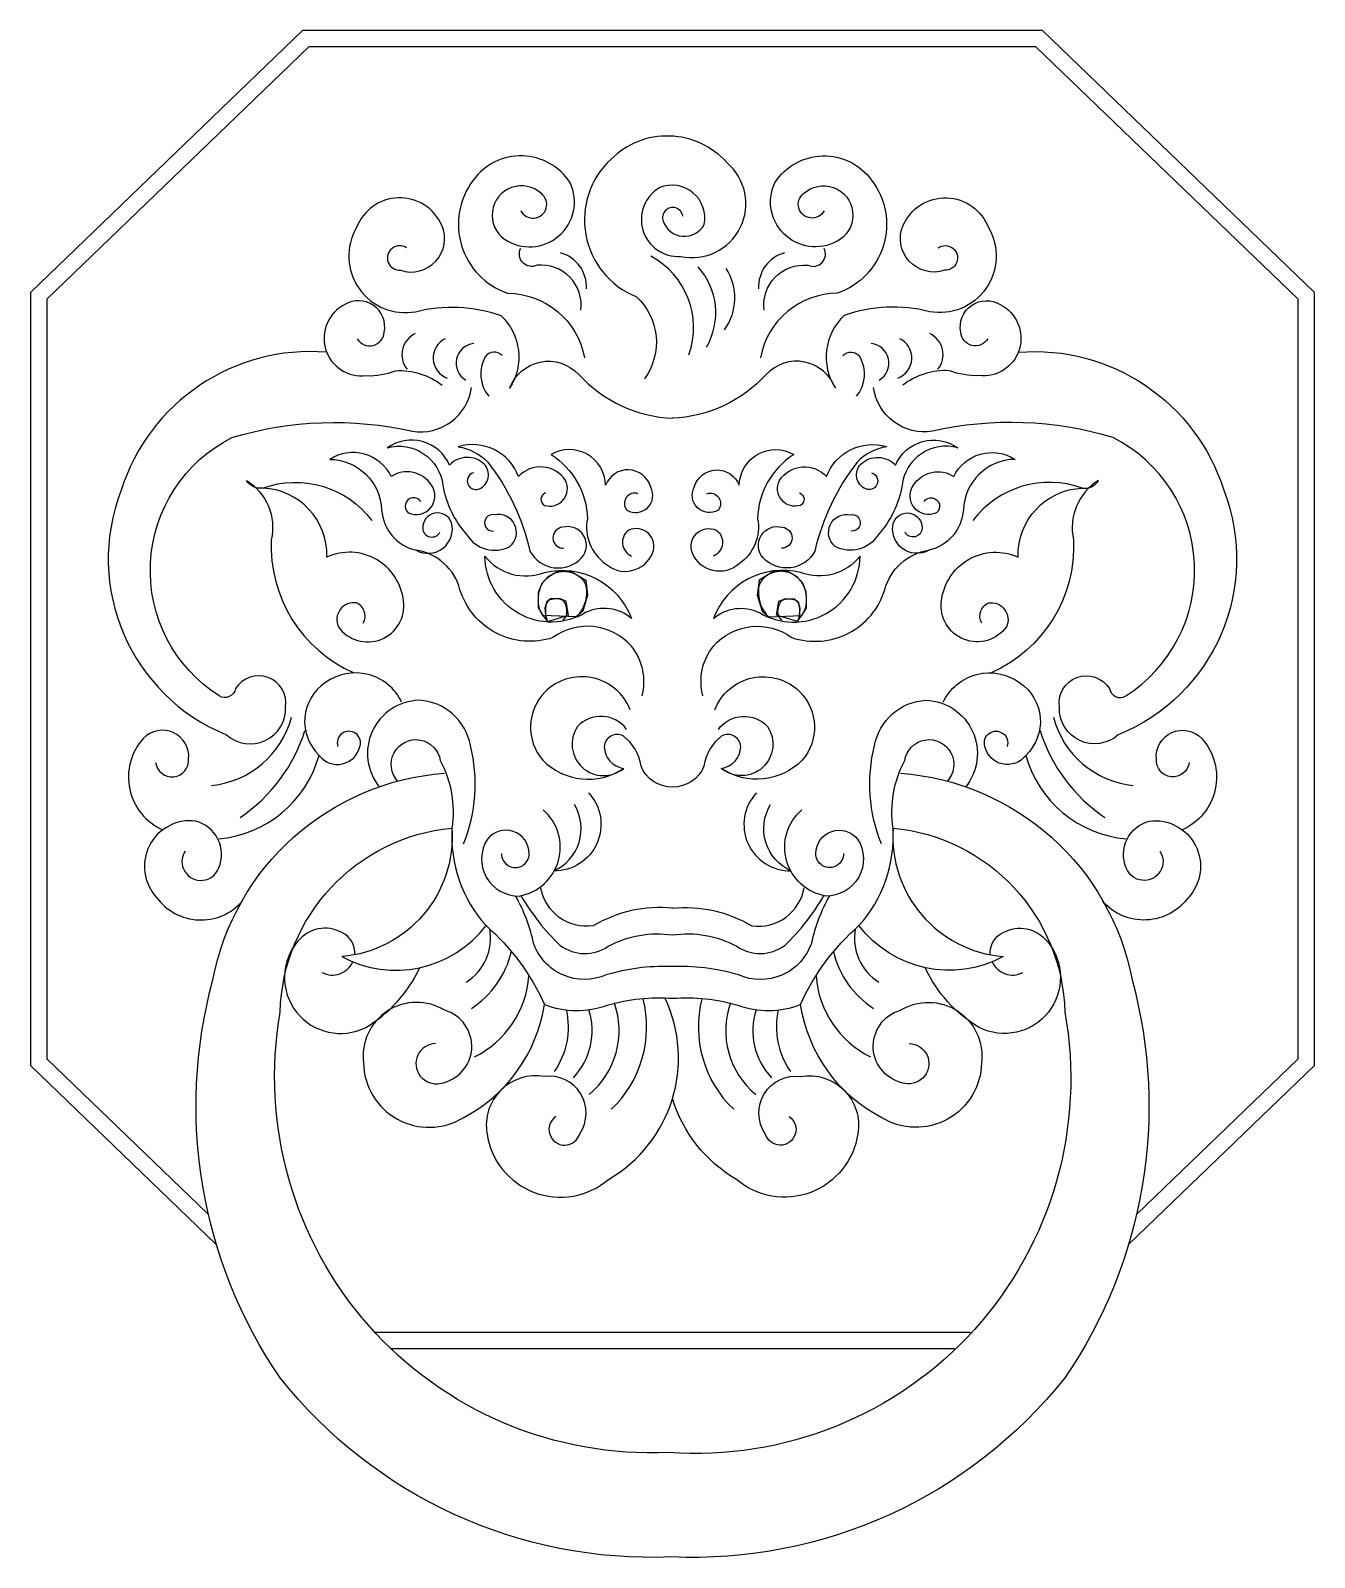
# Model space of a CAD drawing. Header units: metres. Extents: x 260.9 to 335.9, y 215.8 to 305.
import ezdxf

# ---------------------------------------------------------------- set-up
doc = ezdxf.new("R2010")
doc.units = ezdxf.units.M
for name, color, linetype in [('3', 3, 'Continuous'), ('4', 4, 'Continuous'), ('7', 7, 'Continuous')]:
    doc.layers.add(name, color=color, linetype=linetype)

msp = doc.modelspace()

# ---------------------------------------------------------------- linework, layer by layer
at = {"layer": '3'}
msp.add_line((280.99, 228.93), (315.82, 228.93), dxfattribs=at)
for points in [[(325.56, 235.86), (334.98, 244.92), (334.98, 289.31), (319.65, 304.06), (277.16, 304.06), (261.84, 289.31), (261.84, 244.92), (271.26, 235.86)], [(291.1, 270.5), (291.1, 270.5), (291.01, 270.62), (290.93, 270.73), (290.86, 270.83), (290.8, 270.92), (290.74, 271.01), (290.7, 271.1), (290.66, 271.18), (290.64, 271.25), (290.61, 271.33), (290.6, 271.4), (290.58, 271.47), (290.58, 271.54), (290.57, 271.61), (290.57, 271.67), (290.57, 271.73), (290.57, 271.79), (290.57, 271.85), (290.57, 271.9), (290.58, 271.95), (290.58, 272.01), (290.59, 272.06), (290.59, 272.11), (290.6, 272.16), (290.62, 272.22), (290.63, 272.27), (290.65, 272.33), (290.67, 272.39), (290.69, 272.46), (290.72, 272.52), (290.75, 272.58), (290.78, 272.64), (290.81, 272.7), (290.84, 272.75), (290.88, 272.8), (290.92, 272.85), (290.96, 272.9), (291, 272.95), (291.05, 272.99), (291.1, 273.03), (291.15, 273.07), (291.2, 273.11), (291.26, 273.15), (291.32, 273.19), (291.38, 273.22), (291.44, 273.25), (291.5, 273.28), (291.55, 273.31), (291.61, 273.33), (291.67, 273.35), (291.72, 273.36), (291.77, 273.38), (291.83, 273.39), (291.88, 273.39), (291.93, 273.4), (291.99, 273.4), (292.04, 273.41), (292.1, 273.41), (292.16, 273.4), (292.22, 273.4), (292.29, 273.39), (292.35, 273.38), (292.43, 273.36), (292.5, 273.34), (292.58, 273.31), (292.67, 273.27), (292.76, 273.23), (292.84, 273.18), (292.93, 273.12), (293.01, 273.06), (293.09, 272.99), (293.17, 272.91), (293.23, 272.83), (293.28, 272.74), (293.32, 272.64), (293.35, 272.54), (293.37, 272.44), (293.38, 272.32), (293.39, 272.2), (293.38, 272.07), (293.36, 271.93), (293.34, 271.78), (293.3, 271.63), (293.25, 271.47), (293.19, 271.31), (293.12, 271.16), (293.02, 271.01), (292.91, 270.87), (292.77, 270.74), (290.84, 270.83), (290.57, 271.27), (290.57, 271.82), (290.58, 272.19), (290.79, 272.72), (291.12, 273.09), (291.63, 273.37), (292.02, 273.42), (292.53, 273.38), (293.34, 272.89), (293.45, 272.02), (293.16, 271.07), (292.77, 270.74)], [(305.72, 270.5), (305.72, 270.5), (305.81, 270.62), (305.89, 270.73), (305.96, 270.83), (306.02, 270.92), (306.07, 271.01), (306.12, 271.1), (306.15, 271.18), (306.18, 271.25), (306.2, 271.33), (306.22, 271.4), (306.23, 271.47), (306.24, 271.54), (306.25, 271.61), (306.25, 271.67), (306.25, 271.73), (306.25, 271.79), (306.25, 271.85), (306.24, 271.9), (306.24, 271.95), (306.24, 272.01), (306.23, 272.06), (306.22, 272.11), (306.21, 272.16), (306.2, 272.22), (306.19, 272.27), (306.17, 272.33), (306.15, 272.39), (306.12, 272.46), (306.1, 272.52), (306.07, 272.58), (306.04, 272.64), (306.01, 272.7), (305.97, 272.75), (305.94, 272.8), (305.9, 272.85), (305.86, 272.9), (305.81, 272.95), (305.77, 272.99), (305.72, 273.03), (305.67, 273.07), (305.61, 273.11), (305.56, 273.15), (305.5, 273.19), (305.44, 273.22), (305.38, 273.25), (305.32, 273.28), (305.26, 273.31), (305.21, 273.33), (305.15, 273.35), (305.1, 273.36), (305.04, 273.38), (304.99, 273.39), (304.94, 273.39), (304.89, 273.4), (304.83, 273.4), (304.78, 273.41), (304.72, 273.41), (304.66, 273.4), (304.6, 273.4), (304.53, 273.39), (304.46, 273.38), (304.39, 273.36), (304.31, 273.34), (304.23, 273.31), (304.15, 273.27), (304.06, 273.23), (303.97, 273.18), (303.89, 273.12), (303.8, 273.06), (303.72, 272.99), (303.65, 272.91), (303.59, 272.83), (303.54, 272.74), (303.5, 272.64), (303.46, 272.54), (303.44, 272.44), (303.43, 272.32), (303.43, 272.2), (303.44, 272.07), (303.45, 271.93), (303.48, 271.78), (303.52, 271.63), (303.56, 271.47), (303.62, 271.31), (303.7, 271.16), (303.8, 271.01), (303.91, 270.87), (304.04, 270.74), (305.97, 270.83), (306.25, 271.27), (306.25, 271.82), (306.23, 272.19), (306.03, 272.72), (305.7, 273.09), (305.18, 273.37), (304.8, 273.42), (304.28, 273.38), (303.47, 272.89), (303.36, 272.02), (303.66, 271.07), (304.04, 270.74)], [(292.02, 270.55), (292.02, 270.55), (292.12, 270.67), (292.19, 270.79), (292.23, 270.92), (292.24, 271.04), (292.24, 271.17), (292.22, 271.28), (292.19, 271.39), (292.15, 271.48), (292.11, 271.56), (292.07, 271.62), (292.03, 271.67), (291.98, 271.71), (291.93, 271.74), (291.87, 271.76), (291.82, 271.78), (291.77, 271.79), (291.71, 271.79), (291.65, 271.8), (291.59, 271.8), (291.54, 271.8), (291.48, 271.79), (291.43, 271.78), (291.38, 271.78), (291.33, 271.76), (291.29, 271.75), (291.25, 271.73), (291.21, 271.72), (291.18, 271.7), (291.15, 271.67), (291.13, 271.65), (291.1, 271.62), (291.08, 271.59), (291.06, 271.55), (291.04, 271.51), (291.03, 271.47), (291.01, 271.42), (291, 271.37), (290.99, 271.31), (290.99, 271.24), (290.98, 271.17), (290.98, 271.09), (290.99, 271.01), (290.99, 270.92), (291.01, 270.83), (291.02, 270.73), (291.04, 270.65), (291.07, 270.56), (291.1, 270.48), (292.33, 270.85), (292.19, 271.66), (291.78, 271.82), (291.28, 271.79), (291.06, 271.62), (290.95, 271.25), (291.01, 270.68), (291.1, 270.48)], [(304.8, 270.55), (304.8, 270.55), (304.7, 270.67), (304.63, 270.79), (304.59, 270.92), (304.57, 271.04), (304.58, 271.17), (304.6, 271.28), (304.63, 271.39), (304.66, 271.48), (304.7, 271.56), (304.75, 271.62), (304.79, 271.67), (304.84, 271.71), (304.89, 271.74), (304.94, 271.76), (305, 271.78), (305.05, 271.79), (305.11, 271.79), (305.17, 271.8), (305.22, 271.8), (305.28, 271.8), (305.34, 271.79), (305.39, 271.78), (305.44, 271.78), (305.49, 271.76), (305.53, 271.75), (305.57, 271.73), (305.6, 271.72), (305.64, 271.7), (305.66, 271.67), (305.69, 271.65), (305.71, 271.62), (305.74, 271.59), (305.76, 271.55), (305.77, 271.51), (305.79, 271.47), (305.8, 271.42), (305.81, 271.37), (305.82, 271.31), (305.83, 271.24), (305.83, 271.17), (305.83, 271.09), (305.83, 271.01), (305.82, 270.92), (305.81, 270.83), (305.8, 270.73), (305.77, 270.65), (305.75, 270.56), (305.72, 270.48), (304.48, 270.85), (304.63, 271.66), (305.04, 271.82), (305.53, 271.79), (305.75, 271.62), (305.86, 271.25), (305.81, 270.68), (305.72, 270.48)]]:
    msp.add_lwpolyline(points, dxfattribs=at)
for points in [[(299.01, 294.17, 1.09), (297.86, 293.87, 0.65), (300.26, 293.67, 0.6), (297.66, 295.83, 0.79), (298.88, 291.81, 0.78), (301.59, 297.29, 0.43), (294.82, 297.49, 0.55), (296.29, 289.46, -0.38), (296.78, 284.66)], [(289.54, 294.48, 1.24), (290.75, 295.48, 1.07), (288.6, 292.81, 0.76), (292.43, 296.11, 0.53), (286.76, 296.26, 0.51), (288.76, 289.66, -0.36), (293.27, 285.89)], [(307.27, 294.48, -1.24), (306.07, 295.48, -1.07), (308.22, 292.81, -0.76), (304.39, 296.11, -0.53), (310.05, 296.26, -0.51), (308.06, 289.66, 0.36), (303.55, 285.89)], [(282.87, 292.31, 1.4), (282.51, 291, 0.65), (284.93, 293.63, 0.67), (279.94, 293.49, 0.64), (283.39, 288.58, -0.15), (288.38, 288.36, -0.36), (288.89, 284.1, -0.56), (292.93, 284.91, 0.2), (298.43, 282.35)], [(313.94, 292.31, -1.4), (314.31, 291, -0.65), (311.89, 293.63, -0.67), (316.88, 293.49, -0.64), (313.43, 288.58, 0.15), (308.44, 288.36, 0.36), (307.93, 284.1, 0.56), (303.89, 284.91, -0.2), (298.39, 282.35)], [(293.06, 288.67, 0.48), (290.49, 291.29, -0.71), (289.54, 292.28)], [(303.76, 288.67, -0.48), (306.33, 291.29, 0.71), (307.27, 292.28)], [(279.98, 287, 0.74), (281.56, 287.38, 0.66), (279.25, 288.99, 0.84), (280.51, 284.84, 0.1), (282.23, 285.13, -0.18), (284.95, 284.28)], [(316.84, 287, -0.74), (315.26, 287.38, -0.66), (317.57, 288.99, -0.84), (316.31, 284.84, -0.1), (314.59, 285.13, 0.18), (311.87, 284.28)], [(278.19, 286.21, 0.35), (266.19, 278.14, 0.41), (272.35, 263.85, 0.66), (275.8, 265.46, 0.81), (272.87, 266.56, -0.53), (271.91, 266.12, -0.58), (272.65, 281.22, -0.13), (283.21, 281.59, 0.42), (286.66, 284.15)], [(288.46, 286.01, 0.47), (287.47, 285.95, 0.31), (287.67, 283.64)], [(308.36, 286.01, -0.47), (309.35, 285.95, -0.31), (309.15, 283.64)], [(318.63, 286.21, -0.35), (330.63, 278.14, -0.41), (324.46, 263.85, -0.66), (321.02, 265.46, -0.81), (323.95, 266.56, 0.53), (324.9, 266.12, 0.58), (324.17, 281.22, 0.13), (313.6, 281.59, -0.42), (310.16, 284.15)], [(283.7, 277.49, 1.15), (282.97, 276.82, 0.77), (284.32, 278.44, 0.42), (281.97, 278.94, 0.45), (278.38, 279.95, -0.4), (281.41, 276.99, 0.33), (283.42, 274.64, 0.67), (285.49, 276.26, 0.85), (283.81, 275.92, 0.77), (284.82, 275.7)], [(286.78, 279.17, 1.07), (287.12, 278.22, 0.52), (287.4, 279.67, 0.42), (285.38, 279.61, 0.48), (281.74, 280.62, -0.46), (284.99, 278.44, 0.14), (286.39, 275.53, 0.39), (288.91, 274.86, 0.78), (288.01, 276.71, 1.16), (287.95, 275.76)], [(290.98, 277.99, 0.62), (290.92, 277.26, 0.67), (292.15, 278.72, 0.49), (289.41, 278.94, 0.4), (285.88, 280.68, -0.17), (287.62, 279.78, -0.11), (290.08, 274.58, 0.51), (293.1, 274.19, 0.75), (291.99, 275.98, 0.96), (292.04, 274.75)], [(296.41, 277.94, 0.76), (295.74, 276.98, 0.76), (297.14, 278.33, 0.72), (294.5, 278.44, 0.57), (291.31, 280.23, -0.25), (293.44, 276.48, 0.3), (294.5, 273.85, 0.52), (297.25, 274.47, 0.68), (295.85, 275.81, 0.59), (296.02, 274.3)], [(300.41, 277.94, -0.76), (301.08, 276.98, -0.76), (299.68, 278.33, -0.72), (302.31, 278.44, -0.57), (305.5, 280.23, 0.25), (303.38, 276.48, -0.3), (302.31, 273.85, -0.52), (299.57, 274.47, -0.68), (300.97, 275.81, -0.59), (300.8, 274.3)], [(305.84, 277.99, -0.62), (305.9, 277.26, -0.67), (304.66, 278.72, -0.49), (307.41, 278.94, -0.4), (310.93, 280.68, 0.17), (309.2, 279.78, 0.11), (306.73, 274.58, -0.51), (303.71, 274.19, -0.75), (304.83, 275.98, -0.96), (304.78, 274.75)], [(310.04, 279.17, -1.07), (309.7, 278.22, -0.52), (309.42, 279.67, -0.42), (311.44, 279.61, -0.48), (315.08, 280.62, 0.46), (311.83, 278.44, -0.14), (310.43, 275.53, -0.39), (307.91, 274.86, -0.78), (308.81, 276.71, -1.16), (308.86, 275.76)], [(313.12, 277.49, -1.15), (313.84, 276.82, -0.77), (312.5, 278.44, -0.42), (314.85, 278.94, -0.45), (318.43, 279.95, 0.4), (315.41, 276.99, -0.33), (313.4, 274.64, -0.67), (311.33, 276.26, -0.85), (313, 275.92, -0.77), (312, 275.7)], [(274.46, 278.27, -0.31), (273.51, 278.72, -0.32), (274.96, 275.25, 0.31), (279.78, 267.48, 0.31)], [(280.34, 270.38, 0.43), (279.95, 271.56, 0.6), (278.88, 270.16, 0.78), (282.69, 271.67, 0.51), (278.21, 274.24, 0.41), (274.46, 278.27, -0.33), (280.84, 276.37)], [(316.48, 270.38, -0.43), (316.87, 271.56, -0.6), (317.93, 270.16, -0.78), (314.13, 271.67, -0.51), (318.61, 274.24, -0.41), (322.36, 278.27, 0.33), (315.97, 276.37)], [(322.36, 278.27, 0.31), (323.31, 278.72, 0.32), (321.85, 275.25, -0.31), (317.04, 267.48, -0.31)], [(296.63, 266.12, 0.24), (296.01, 269.03, 0.39), (291.42, 269.53, -0.42), (285.99, 272.33, 0.3), (283.42, 274.64)], [(300.19, 266.12, -0.24), (300.8, 269.03, -0.39), (305.39, 269.53, 0.42), (310.82, 272.33, -0.3), (313.4, 274.64)], [(282.58, 265.76, 0.47), (278.12, 266.9, 0.48), (277.76, 262.65, 0.64), (280.14, 263.17, 1.38), (278.85, 263.17, 1.38)], [(295.94, 265.31, 0.54), (290.96, 266.36, 0.39), (290.83, 262.36, 0.36), (295.56, 261.89)], [(300.88, 265.31, -0.54), (305.86, 266.36, -0.39), (305.99, 262.36, -0.36), (301.26, 261.89)], [(314.23, 265.76, -0.47), (318.7, 266.9, -0.48), (319.06, 262.65, -0.64), (316.67, 263.17, -1.38), (317.97, 263.17, -1.38)], [(286.19, 257.47, 0.16), (286.6, 263.22, 0.35), (283.59, 265.87, 0.62), (281.28, 260.8)], [(310.63, 257.47, -0.16), (310.22, 263.22, -0.35), (313.23, 265.87, -0.62), (315.53, 260.8)], [(295.73, 264.17, 0.47), (292.86, 264.34, 0.87), (295.56, 261.89, 0.87)], [(301.09, 264.17, -0.47), (303.96, 264.34, -0.87), (301.26, 261.89, -0.87)], [(268.2, 262.24, 0.98), (270.13, 262.44, 0.71), (267.48, 263.64, 0.51), (268.62, 258.29)], [(282.36, 261.13, -1.36), (284.84, 262.34, -0.16), (285.52, 258.4, 0.2), (287.51, 252.7, -0.11), (290.92, 248.09, 0.18), (294.6, 248.05, -0.09), (298.43, 248.45, -0.09), (302.22, 248.05, 0.18), (305.9, 248.09, -0.11), (309.31, 252.7, 0.2), (311.3, 258.4, -0.16), (311.98, 262.34, -1.36), (314.46, 261.13)], [(301.26, 261.89, 0.37), (302.4, 263.16, 0.54), (301.3, 263.79, 0.2), (300.25, 262.02, -0.31), (298.41, 260.8, -0.31), (296.57, 262.02, 0.2), (295.52, 263.79, 0.54), (294.42, 263.16, 0.37), (295.56, 261.89)], [(328.61, 262.24, -0.98), (326.69, 262.44, -0.71), (329.34, 263.64, -0.51), (328.2, 258.29)], [(293.51, 260.45, -0.66), (291.48, 255.9, 0.45), (292.68, 259.77, 0.45)], [(303.31, 260.45, 0.66), (305.33, 255.9, -0.45), (304.14, 259.77, -0.45)], [(269.92, 257.05, 1.12), (271.89, 256.07, 0.46), (270.54, 258.81, 0.7), (268.26, 254.35, 0.48), (273.25, 254.11)], [(288.42, 256.92, 1.03), (290.03, 256.92, 0.71), (287.59, 257.75, 0.6), (289.46, 254.43, 0.63), (290.86, 259.46, 0.63)], [(308.4, 256.92, -1.03), (306.79, 256.92, -0.71), (309.23, 257.75, -0.6), (307.36, 254.43, -0.63), (305.96, 259.46, -0.63)], [(326.9, 257.05, -1.12), (324.93, 256.07, -0.46), (326.28, 258.81, -0.7), (328.56, 254.35, -0.48), (323.56, 254.11)], [(285.52, 258.4, -0.41), (279.08, 250.89, 0.37), (287.51, 252.7, 0.37)], [(311.3, 258.4, 0.41), (317.74, 250.89, -0.37), (309.31, 252.7, -0.37)], [(307.59, 254.44, 0.08), (306.53, 251.68, -0.44), (302.27, 249.82, 0.08), (298.28, 250.31, 0.08), (294.54, 249.82, -0.44), (290.29, 251.68, 0.08), (289.23, 254.44)], [(289.55, 254.45, 0.07), (291.85, 251.54, 0.32), (294.65, 251.49, -0.16), (298.41, 252.16, -0.16), (302.17, 251.49, 0.32), (304.97, 251.54, 0.07), (307.26, 254.45)], [(298.44, 253.72, 0.16), (293.77, 252.68, -0.4), (290.71, 254.91)], [(298.38, 253.72, -0.16), (303.05, 252.68, 0.4), (306.11, 254.91)], [(279.84, 251, 0.32), (279.08, 252.3, 0.36), (276.52, 251.79, 0.82), (280.48, 246.75, 0.15), (283.63, 250.22)], [(316.98, 251, -0.32), (317.74, 252.3, -0.36), (320.3, 251.79, -0.82), (316.33, 246.75, -0.15), (313.19, 250.22)], [(284.56, 245.81, 1.09), (284.83, 243.48, 0.8), (285.1, 247.75, 0.63), (280.35, 244.68, 0.58), (286.17, 241.47, 0.24), (290.92, 248.09, 0.24)], [(291.59, 241.54, 1.43), (292.99, 240.54, 0.65), (290.92, 243.88, 0.52), (287.57, 240.54, 0.59), (294.66, 237.86, 0.39), (297.97, 248.48)], [(312.25, 245.81, -1.09), (311.99, 243.48, -0.8), (311.72, 247.75, -0.63), (316.47, 244.68, -0.58), (310.65, 241.47, -0.24), (305.9, 248.09, -0.24)], [(305.23, 241.54, -1.43), (303.83, 240.54, -0.65), (305.9, 243.88, -0.52), (309.24, 240.54, -0.59), (302.15, 237.86, -0.19), (298.41, 242.6, -0.19)]]:
    msp.add_lwpolyline(points, format="xyb", dxfattribs=at)
for points in [[(290.92, 273.34, -0.38), (296.01, 270.65, 0.3), (293.33, 270.99, -0.58), (287.45, 274.29, 0.33)], [(305.9, 273.34, 0.38), (300.8, 270.65, -0.3), (303.49, 270.99, 0.58), (309.37, 274.29, -0.33)]]:
    msp.add_lwpolyline(points, format="xyb", close=True, dxfattribs=at)
for centre, radius, start, end in [((291.32, 290.03), 2.06, 356.98, 74.96), ((294.9, 287.65), 4.74, 340.48, 61.63), ((305.5, 290.03), 2.06, 105.04, 183.02), ((296.96, 288.52), 3.98, 329.52, 42.34), ((298.85, 289.38), 3.2, 324.45, 32.71), ((283.96, 286.07), 1.36, 115.76, 218.82), ((285.67, 285.87), 1.25, 115.49, 250.31), ((286.91, 285.57), 1.15, 95.84, 239.41), ((309.91, 285.57), 1.15, 300.59, 84.16), ((311.15, 285.87), 1.25, 289.69, 64.51), ((312.86, 286.07), 1.36, 321.18, 64.24), ((270.92, 266.26), 5.4, 275.86, 345.18), ((325.89, 266.26), 5.4, 194.82, 264.14), ((267.82, 266.94), 9.54, 303.89, 342.69), ((329, 266.94), 9.54, 197.31, 236.11), ((271.32, 264.42), 6.67, 274.87, 344.59), ((325.49, 264.42), 6.67, 195.41, 265.13), ((284.76, 251.96), 3.02, 301.94, 10.53), ((312.06, 251.96), 3.02, 169.47, 238.06), ((283.68, 252.44), 5.46, 303.03, 346.65), ((313.13, 252.44), 5.46, 193.35, 236.97), ((278.54, 251.11), 1.3, 242.55, 335.91), ((318.28, 251.11), 1.3, 204.09, 297.45), ((284.33, 250.15), 5.7, 296.19, 356.18), ((312.49, 250.15), 5.7, 183.82, 243.81), ((290.42, 246.57), 4.87, 309.78, 19.34), ((290.28, 246.77), 6.62, 313.46, 14.52), ((306.54, 246.77), 6.62, 165.48, 226.54), ((306.39, 246.57), 4.87, 160.66, 230.22), ((287.8, 246.77), 4.53, 325.04, 12.77), ((289.69, 246.56), 4.02, 316.73, 17.75), ((307.12, 246.56), 4.02, 162.25, 223.27), ((309.01, 246.77), 4.53, 167.23, 214.96)]:
    msp.add_arc(centre, radius, start, end, dxfattribs=at)
at = {"layer": '4'}
msp.add_line((281.92, 227.98), (314.89, 227.98), dxfattribs=at)
msp.add_lwpolyline([(325.09, 234.09), (335.93, 244.52), (335.93, 289.71), (320.04, 305.01), (276.78, 305.01), (260.89, 289.71), (260.89, 244.52), (271.72, 234.09)], dxfattribs=at)
msp.add_lwpolyline([(311.73, 261.6, -0.34), (325.27, 249.53, -0.22), (321.34, 226.27, -0.24), (298.33, 215.8, -0.24), (275.48, 226.27, -0.22), (271.55, 249.53, -0.34), (285.09, 261.6)], format="xyb", dxfattribs=at)
at = {"layer": '7'}
msp.add_lwpolyline([(311.3, 258.4, -0.38), (321.34, 247.64, -0.49), (298.18, 221.91, -0.48), (275.48, 247.64, -0.38), (285.52, 258.4)], format="xyb", dxfattribs=at)

doc.saveas('drawing.dxf')
